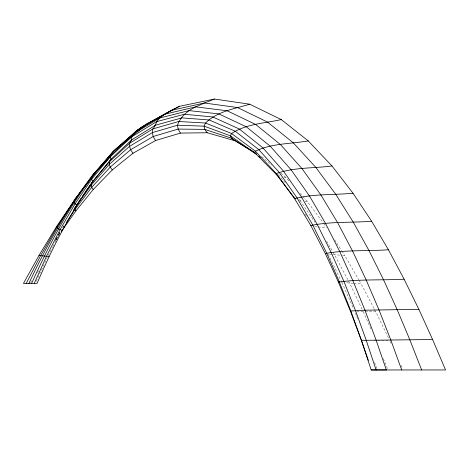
<?xml version="1.0" encoding="UTF-8"?>
<svg xmlns="http://www.w3.org/2000/svg" width="469" height="469" viewBox="0 0 469 469"><rect width="100%" height="100%" fill="white"/><g stroke="black" fill="none" stroke-linecap="round" stroke-linejoin="round"><path stroke-width="0.35" stroke-dasharray="2.35 1.76" d="M36.207 281.429L47.252 257.504M48.225 255.552L52.557 247.204M52.891 246.559L59.891 233.075M37.526 272.606L38.522 270.695M55.676 240.11L57.042 237.595M58.754 234.453L59.78 232.565L58.719 234.477M57.218 237.22L55.535 240.269M58.508 234.869L59.798 232.524L58.783 234.348M55.571 240.192L56.62 238.287M57.112 237.355L56.444 238.563L57.107 237.396M30.544 282.795L32.332 279.647M58.76 234.494L59.751 232.753L58.654 234.641M55.647 240.368L59.891 233.603M377.475 340.658L389.886 340.793M373.951 340.611L375.329 340.635M356.774 311.363L364.636 311.615M365.333 311.633L375.845 311.879L388.93 338.823M353.139 283.206L346.116 282.819M353.849 283.235L360.954 283.557L374.151 308.661M341.016 280.614L341.96 282.549L343.343 282.637M339.703 255.113L332.703 254.579M342.575 255.3L344.733 255.447L358.791 279.811M318.164 226.949L326.811 227.717M332.046 254.515L328.101 254.134L340.699 279.964M299.099 199.378L300.008 200.486L302.183 200.779M305.079 201.166L307.254 201.459L323.334 223.051M314.775 226.492L317.49 226.861M283.856 177.036L285.826 177.487L289.725 181.849M261.673 156.505L271.557 165.088M280.884 173.196L285.826 177.487M278.322 174.638L286.307 183.883M299.949 193.287L302.382 196.013M302.868 196.558L307.254 201.459M323.768 223.631L325.937 226.55M300.008 200.486L314.863 222.142M334.602 239.77L341.614 250.622M342.007 251.226L344.733 255.447M304.997 214.099L306.544 216.52M326.606 241.172L332.838 251.683M333.207 252.304L349.587 283.047L362.303 309.634M359.154 280.439L360.954 283.557M374.491 309.306L375.845 311.879M390.19 341.455L391.087 343.443M401.007 365.322L402.508 368.634M363.235 311.58L371.079 329.414M341.96 282.549L353.444 308.62M383.361 358.633L387.716 369.296M355.443 313.333L356.54 316.047M356.815 316.727L357.636 318.768M374.567 362.426L377.117 369.273M59.751 232.753L58.707 234.576L59.751 232.753M63.89 225.806L62.383 228.256L63.907 225.788"/><path stroke-width="0.7" d="M61.152 231.815L75.867 210.927L75.017 209.414L74.888 207.966L75.398 206.565M147.606 123.423L137.036 130.276L113.152 151.423L92.499 175.336L91.613 177.358L91.625 179.334L92.868 181.292C70.186 212.926 52.34 247.696 37.069 283.423L23.45 283.423L39.033 255.371L56.638 226.38L75.82 198.111L96.866 171.097L120.392 145.906L147.606 123.423L179.328 106.334L214.55 99.041L249.748 104.212L281.271 119.583L308.256 140.917L331.97 165.973L353.01 193.205L371.612 221.227L388.414 249.754L404.108 279.184L418.87 309.335L432.594 339.527L445.55 369.959L371.196 369.959L361.359 340.224L350.753 310.742L339.216 281.605L326.594 252.902L312.624 224.815L296.953 197.766L279.149 172.34L258.7 149.535L235.303 131.261L209.268 119.994L181.884 117.871L155.397 125.246L131.648 139.92L110.977 159.184L92.868 181.292L85.686 191.628M34.231 283.423L46.454 256.361L60.085 229.611L75.04 203.839L91.625 179.334L110.332 156.634L131.818 136.755L156.658 121.618L184.364 114.254L212.779 116.963L239.366 129.022L262.927 147.882L283.475 171.121L301.379 196.892L317.091 224.129L331.085 252.299L343.789 281.136L355.449 310.472L366.16 340.089L376.103 369.959M31.616 283.423C51.995 238.322 75.579 193.879 108.831 156.834M28.89 283.423C46.666 245.516 67.149 208.74 92.499 175.336L116.324 148.708L120.392 145.906M26.223 283.423L40.639 255.628L56.931 227.225L75.82 198.111M140.829 128.084L137.036 130.276L133.718 133.554L131.818 136.755L131.648 139.92L129.784 143.104L109.447 161.746L91.443 183.256L91.144 185.273L91.725 187.36L93.225 189.529L75.867 210.927M73.375 210.429L74.131 209.197M66.405 222.582L75.017 209.414L91.725 187.36L110.227 167.087L130.599 149.746L153.175 136.502L178.138 129.081L204.707 129.385L231.557 138.214L256.508 154.278M76.635 204.771L77.866 202.977M78.692 201.787L81.16 198.199M82.802 195.808L84.86 192.818M74.888 207.966L91.144 185.273L109.277 164.373L129.52 146.369L152.273 132.633L177.517 125.229L204.115 126.155L230.426 135.828L256.578 154.225M109.764 155.726L113.152 151.423L141.767 126.906L171.414 110.326L179.328 106.334M93.225 189.529L112.308 169.919L133.003 153.257L155.597 140.524L180.459 133.085L207.192 132.745L234.828 140.706L254.808 152.46M117.608 148.204L133.718 133.554M96.866 171.097L94.339 173.249L74.729 199.606L74.137 201.054L74.26 202.461L75.04 203.839L76.793 205.199M368.329 360.321L361.406 340.359L350.361 311.017L364.958 310.197L418.87 309.335M137.458 131.326L159.9 117.948L164.836 114.19L171.414 110.326L204.39 103.01L214.55 99.041M143.356 126.624L164.836 114.19L195.796 106.862L204.39 103.01L237.525 107.542L267.441 122.046L293.201 142.734L315.754 167.316L335.652 194.166L353.175 221.984L368.915 250.417L383.513 279.694L397.155 309.634L409.777 339.673L421.643 369.959M350.361 311.017L338.401 282.068C359.94 279.055 382.299 280.392 404.108 279.184M133.003 153.257L130.599 149.746L129.52 146.369L129.784 143.104L152.917 128.893L178.671 121.5L205.539 123.036L231.575 133.518L255.388 151.2L276.317 173.571L294.591 198.651L310.789 225.507L325.304 253.506C345.917 249.719 367.479 251.267 388.414 249.754M310.789 225.507C330.645 221.391 351.428 222.857 371.612 221.227M294.591 198.651C313.521 193.709 333.629 195.139 353.01 193.205M249.748 104.212C234.512 108.843 217.27 111.317 205.539 123.036L204.115 126.155L204.707 129.385L207.192 132.745M281.271 119.583C264.61 123.335 246.207 123.81 231.575 133.518L230.426 135.828L231.557 138.214L234.828 140.706M308.256 140.917C290.692 143.983 271.703 143.233 255.388 151.2L254.96 152.906L276.675 174.831L295.271 198.979M331.97 165.973C313.521 168.465 293.999 167.14 276.317 173.571L276.675 174.831L277.97 175.353M432.594 339.527L361.406 340.359M371.196 369.959L386.362 369.959L376.044 339.955L364.958 310.197L352.899 280.667L339.826 251.689L325.521 223.432L309.481 196.007L291.185 169.884L270.244 146.211L246.237 126.753L218.812 113.903L189.095 110.602L159.9 117.948C156.118 120.726 155.954 125.563 152.917 128.893C151.458 132.997 153.111 137.206 155.597 140.524M49.063 256.602L39.033 255.371M62.301 230.373C60.19 229.611 57.265 228.884 56.638 226.38M258.706 156.165L260.295 157.66M112.308 169.919L110.227 167.087L109.277 164.373L109.447 161.746L110.977 159.184L110.332 156.634M180.459 133.085L178.138 129.081L177.517 125.229C180.272 116.769 187.84 110.561 195.796 106.862L227.09 110.766L255.64 124.432L280.398 144.499L302.018 168.617L320.989 195.098L337.651 222.716L352.553 251.062L366.266 280.186L378.999 309.921L390.736 339.82L401.71 369.959M325.304 253.506L338.401 282.068"/></g></svg>
